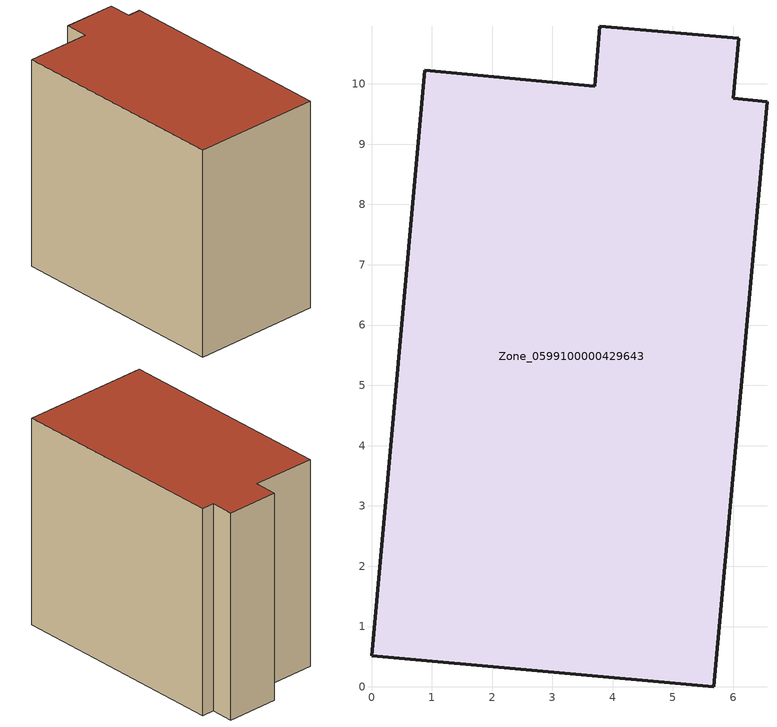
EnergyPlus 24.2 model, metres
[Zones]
Zone_0599100000429643
 floor ground (C_G): 5.68,0 0,0.52 0.88,10.22 3.7,9.96 3.79,10.96 6.09,10.75 6,9.76 6.56,9.71 z0
 wall outside (C_F): 6,9.76 6.09,10.75 3.79,10.96 3.7,9.96 0.88,10.22 0,0.52 5.68,0 6.56,9.71 6,9.76 z0:9.2
 roof outside (C_R): 5.68,0 6.56,9.71 6,9.76 6.09,10.75 3.79,10.96 3.7,9.96 0.88,10.22 0,0.52 z9.2
[BUILDING]
Pand.0599100000429643: North Axis=0; Terrain=City; Loads Convergence Tolerance Value=0.04; Temperature Convergence Tolerance Value=0.4; Solar Distribution=FullExterior; Maximum Number of Warmup Days=25; Minimum Number of Warmup Days=1
[Site:Location]
Rotterdam.The.Hague.AP_ZH_NLD Design_Conditions: Latitude=51.96; Longitude=4.45; Time Zone=1; Elevation=-4.5
[SITE:GROUNDTEMPERATURE:BUILDINGSURFACE]
18, 18, 18, 18, 18, 18, 18, 18, 18, 18, 18, 18
[MATERIAL] Thermal Absorptance=0.9; Solar Absorptance=0.7; Visible Absorptance=0.7
Name | Roughness | Thickness | Conductivity | Density | Specific Heat
G.TI.2006-2014 | MediumSmooth | 0.15 | 0.06 | 540 | 1210
F.TI.2006-2014 | Rough | 0.3 | 0.12 | 1920 | 840
R.TI.2006-2014 | MediumRough | 0.2 | 0.08 | 1500 | 1000
[CONSTRUCTION]
C_G: G.TI.2006-2014
C_F: F.TI.2006-2014
C_R: R.TI.2006-2014
[ZONE]
Zone_0599100000429643: Type=1; Multiplier=1; Ceiling Height=Autocalculate; Volume=Autocalculate; Floor Area=autocalculate; Part of Total Floor Area=Yes
[ZONEINFILTRATION:DESIGNFLOWRATE]
Infil_Zone_0599100000429643: Zone or ZoneList or Space or SpaceList=Zone_0599100000429643; Schedule=AlwaysOn; Design Flow Rate Calculation Method=Flow/Area; Flow Rate per Floor Area=0.0015; Constant Term Coefficient=1; Temperature Term Coefficient=0; Velocity Term Coefficient=0; Velocity Squared Term Coefficient=0
[HVACTEMPLATE:ZONE:IDEALLOADSAIRSYSTEM]
Zone_0599100000429643: Maximum Heating Supply Air Temperature=50; Minimum Cooling Supply Air Temperature=13; Maximum Heating Supply Air Humidity Ratio=0.0156; Minimum Cooling Supply Air Humidity Ratio=0.0077; Heating Limit=NoLimit; Cooling Limit=NoLimit; Dehumidification Control Type=ConstantSensibleHeatRatio; Cooling Sensible Heat Ratio=0.7; Dehumidification Setpoint=60; Humidification Control Type=None; Humidification Setpoint=30; Outdoor Air Method=None; Outdoor Air Flow Rate per Person=0.00944; Outdoor Air Flow Rate per Zone Floor Area=0; Outdoor Air Flow Rate per Zone=0; Demand Controlled Ventilation Type=None; Outdoor Air Economizer Type=NoEconomizer; Heat Recovery Type=None; Sensible Heat Recovery Effectiveness=0.7; Latent Heat Recovery Effectiveness=0.65
[ZONECONTROL:THERMOSTAT]
ThermostatControl_Zone_0599100000429643: Zone or ZoneList=Zone_0599100000429643; Control Type Schedule=DualSetpointControlType; Control 1=Thermostat_Zone_0599100000429643; Temperature Difference Between Cutout And Setpoint=0
[THERMOSTATSETPOINT:DUALSETPOINT]
Thermostat_Zone_0599100000429643: Heating Setpoint Temperature Schedule=HeatingSetpoint_Zone_0599100000429643; Cooling Setpoint Temperature Schedule=CoolingSetpoint_Zone_0599100000429643
[SCHEDULE:COMPACT]
HeatingSetpoint_Zone_0599100000429643: Through: 12/31, For: AllDays, Until: 24:00, 21
CoolingSetpoint_Zone_0599100000429643: Through: 12/31, For: AllDays, Until: 24:00, 24
DualSetpointControlType: Through: 12/31, For: AllDays, Until: 24:00, 4
AlwaysOn: Through: 12/31, For: AllDays, Until: 24:00, 1
